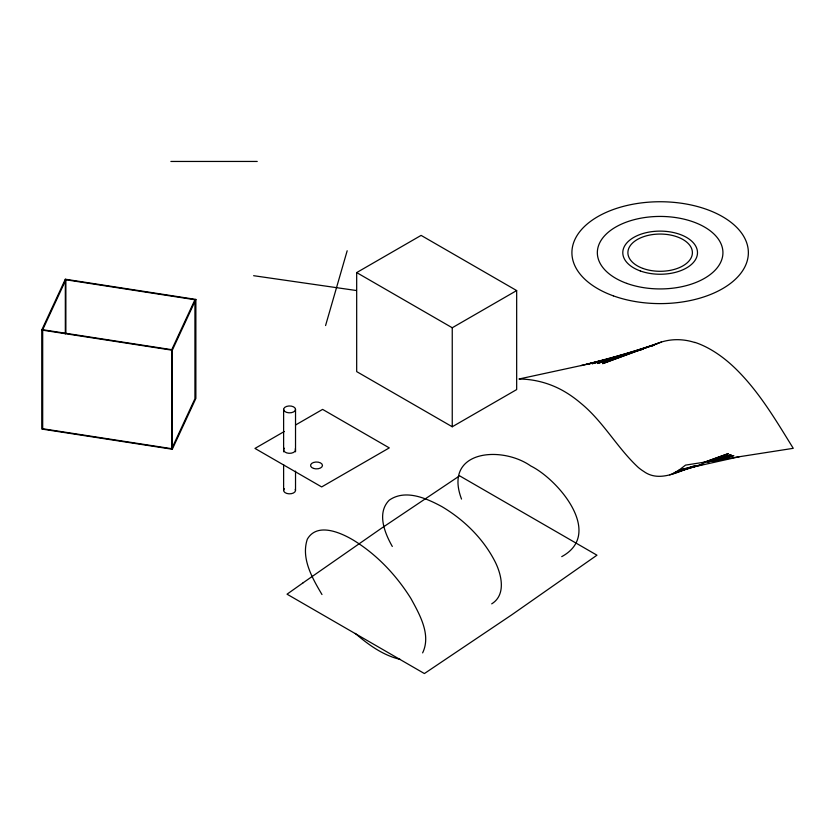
<?xml version="1.0" encoding="UTF-8"?>
<svg xmlns="http://www.w3.org/2000/svg" width="835" height="835" viewBox="0 0 835 835"><rect width="100%" height="100%" fill="white"/><g stroke="black" fill="none" stroke-linecap="round" stroke-linejoin="round"><path stroke-width="1.25" d="M325.577 325.546L347.172 250.771M41.75 330.034L65.328 279.224L195.87 299.421L195.87 398.431L172.292 449.24L41.75 429.044L41.75 330.034L172.292 350.23L195.87 299.421M42.689 329.721L65.871 279.767L194.931 299.734L194.931 398.744L171.749 448.698L42.689 428.731L42.689 329.721L171.749 349.688L194.931 299.734M422.625 652.886C431.371 634.767 419.608 614.403 410.935 598.528C396.312 575.169 376.825 554.492 353.226 540.068C340.419 532.448 317.102 522.24 307.311 539.201C300.861 558.5 312.415 578.352 321.976 594.53M491.711 603.851C506.636 594.677 501.397 573.875 494.758 561.068C482.974 538.314 463.926 519.714 442.007 506.688C426.612 498.349 405.466 488.83 389.256 500.155C376.512 512.951 384.737 533.148 392.304 546.455M356.681 272.586L421.111 235.397L516.667 290.57L516.667 389.58L452.246 426.768L356.681 371.606L356.681 272.586L452.246 327.758L516.667 290.57M284.276 431.507L254.978 448.426L321.663 486.93L389.287 447.894L322.602 409.39L295.548 425.005M652.052 346.128C664.963 338.739 680.911 337.914 694.897 342.559M561.725 556.642C604.133 533.711 558.354 479.593 530.789 465.982C501.417 445.274 442.999 450.274 461.525 499.069M598.664 361.764L518.994 379.007C535.36 379.111 551.591 383.745 565.587 392.21A101.891 58.826 60 0 1 580.763 403.18C603.308 421.55 617.19 447.915 638.378 467.527A44.172 25.509 60 0 0 643.764 471.441C659.191 482.661 678.218 471.775 693.29 466.233M661.32 342.079L602.64 363.632L657.604 343.435L597.474 363.476L652.667 345.513L592.14 363.736L634.151 351.723M669.701 474.854L688.05 468.205M702.726 462.882L728.412 453.582L701.765 463.185M700.69 464.563L672.707 473.654L678.949 470.178L685.504 465.126L793.25 448.322C776.519 421.299 760.215 393.452 737.681 370.74A107.84 62.26 60 0 0 694.856 342.35M707.996 462.193L731.116 454.678L707.756 462.037M696.682 465.523L675.786 472.099L704.197 464.02M636.625 351.013L642.793 349.249M714.071 461.202L733.84 455.576L712.631 461.223M642.731 349.166L586.629 364.436L617.837 356.649M695.169 465.867L678.949 470.178L739.382 456.724M580.962 365.594L617.545 356.608M620.061 355.992L623.849 355.063M170.883 161.458L257.232 161.447M253.631 275.696L356.42 290.528M400.257 659.42C383.108 655.381 368.402 644.756 355.261 633.421M452.246 327.758L452.246 426.768M295.527 409.39A5.96 3.444 0 0 1 286.593 412.375A5.96 3.444 0 0 1 286.593 406.415A5.96 3.444 0 0 1 295.527 409.39L295.527 451.818M295.527 471.107L295.527 490.395M283.618 409.39L283.618 451.818M283.618 464.677L283.618 490.395M172.292 350.23L172.292 449.24M171.749 349.688L171.749 448.698M65.871 279.767L65.871 333.186M65.328 279.224L65.328 333.948M295.246 448.854A5.96 3.444 0 0 1 288.983 453.311A5.96 3.444 0 0 1 284.359 448.228M295.246 489.352A5.96 3.444 0 0 1 288.983 493.819A5.96 3.444 0 0 1 284.359 488.726M303.115 582.799L287.042 594.186L424.399 673.553L511.698 614.863L596.962 555.191L459.605 475.825L381.094 528.503L303.115 582.799M613.328 295.851A88.228 50.935 0 0 0 748.306 254.498A88.228 50.935 0 0 0 618.777 207.685A88.228 50.935 0 0 0 613.328 295.851M626.824 283.409A62.792 36.249 0 0 0 722.891 253.976A62.792 36.249 0 0 0 630.707 220.659A62.792 36.249 0 0 0 626.824 283.409M640.32 270.958A37.345 21.564 0 0 0 697.465 253.454A37.345 21.564 0 0 0 642.626 233.633A37.345 21.564 0 0 0 640.32 270.958M643.023 268.463A32.262 18.631 0 0 0 692.382 253.339A32.262 18.631 0 0 0 645.017 236.221A32.262 18.631 0 0 0 643.023 268.463M313.532 468.425A5.96 3.444 0 0 0 322.467 465.439A5.96 3.444 0 0 0 313.532 462.465A5.96 3.444 0 0 0 313.532 468.425"/></g></svg>
